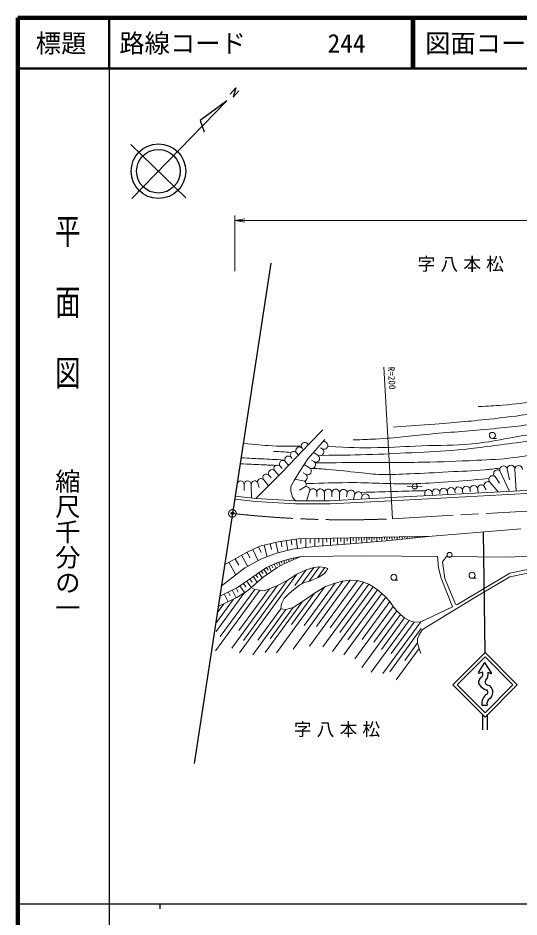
# Model space of a CAD drawing. Units: millimetres, scale not verified. Extents: x 40000 to 680000, y 20000 to 380000.
# Drawn here: x 40000 to 138934, y 202409 to 380000 of the extents above; entities that cross this region are included whole.
import ezdxf
from ezdxf.enums import TextEntityAlignment as Align

# ---------------------------------------------------------------- set-up
doc = ezdxf.new("R2010")
doc.units = ezdxf.units.MM
doc.header["$LTSCALE"] = 1000
doc.header["$PDMODE"] = 32
doc.header["$PDSIZE"] = 500
doc.linetypes.add('CHAIN', pattern=[18.5, 12, -1.5, 3.5, -1.5])
for name, color, linetype, lineweight in [('M-BMK', 2, 'CHAIN', 13), ('M-BMK-HTXT', 7, 'Continuous', 13), ('M-BMK-OTRS', 5, 'Continuous', 25), ('M-BMK-SRVR', 3, 'Continuous', 25), ('M-STR-HTXT', 7, 'Continuous', 13), ('M-STR-STRC', 7, 'Continuous', 25), ('M-TTL', 2, 'Continuous', 140), ('M-TTL-BAND', 7, 'Continuous', 25), ('M-TTL-LINE', 7, 'Continuous', 50), ('M-WORK', 1, 'Continuous', 13)]:
    doc.layers.add(name, color=color, linetype=linetype, lineweight=lineweight)
doc.layers.add('M-OTRS', color=6, linetype='Continuous')
doc.layers.add('M-TTL-TXT', color=7, linetype='Continuous')
doc.styles.add('@ＭＳ ゴシック', font='')
doc.styles.add('ＭＳ ゴシック', font='')
doc.styles.get('@ＭＳ ゴシック').set_extended_font_data('@MS Gothic')
doc.styles.get('ＭＳ ゴシック').set_extended_font_data('MS Gothic')

# ---------------------------------------------------------------- blocks, each defined once
blk = doc.blocks.new('open_arrow')
at = {"color": 0, "linetype": 'Continuous', "lineweight": -2}
blk.add_lwpolyline([(7.5, 1.25), (0, 0), (7.5, -1.25)], dxfattribs=at)

msp = doc.modelspace()

# ---------------------------------------------------------------- linework, layer by layer
at = {"layer": 'M-BMK'}
msp.add_line((113957, 281078), (286076, 290817), dxfattribs=at)
msp.add_circle((82339, 282137), 750, dxfattribs=at)
msp.add_arc((104819, 480870), 200000, 263.54637, 272.61871, dxfattribs=at)
at = {"layer": 'M-BMK-OTRS'}
for p, q in [((89923, 331558), (82339, 282137)), ((82339, 282137), (74756, 232715))]:
    msp.add_line(p, q, dxfattribs=at)
at = {"layer": 'M-BMK-SRVR'}
for p, q in [((81867, 364983), (83024, 366177)), ((83024, 366177), (82483, 364379)), ((82483, 364379), (83638, 365584)), ((81228, 363649), (62479, 344313)), ((81228, 363649), (75955, 359759)), ((75955, 359759), (76752, 357485)), ((73143, 344477), (62315, 354977))]:
    msp.add_line(p, q, dxfattribs=at)
for radius in [5387, 4309]:
    msp.add_circle((67729, 349727), radius, dxfattribs=at)
at = {"layer": 'M-OTRS'}
msp.add_point((82339, 282137), dxfattribs=at)
at = {"layer": 'M-STR-HTXT'}
for p, q in [((82794, 330000), (82794, 341000)), ((82794, 340000), (315119, 340000)), ((113957, 281078), (112262, 311029))]:
    msp.add_line(p, q, dxfattribs=at)
at = {"layer": 'M-STR-STRC'}
for p, q in [((132227, 254632), (131937, 278453)), ((130962, 250699), (132171, 252686)), ((133496, 250654), (132171, 252686)), ((131067, 250574), (131731, 250835)), ((132823, 250785), (133388, 250529)), ((131602, 244250), (132656, 244250)), ((131727, 242404), (131727, 239404)), ((132727, 239404), (132727, 242404))]:
    msp.add_line(p, q, dxfattribs=at)
for points in [[(132227, 241904), (138591, 248268), (132227, 254632), (125863, 248268)], [(132227, 242752), (137742, 248268), (132227, 253783), (126711, 248268)]]:
    msp.add_lwpolyline(points, close=True, dxfattribs=at)
for centre, radius, start, end in [((131035, 250654), 86.3, 148.67131, 291.44939), ((130786, 250488), 1007, 309.64419, 20.13773), ((130786, 250488), 2059, 320.48023, 8.29105), ((133423, 250607), 86.3, 245.55604, 33.11134), ((131641, 248797), 719, 161.91192, 220.56779), ((132391, 248552), 1508, 129.64419, 161.91192), ((132818, 248812), 575, 140.48023, 249.58059), ((133250, 249713), 2562, 212.70621, 253.97952), ((132468, 246973), 288, 21.6294, 74.84784), ((133360, 250269), 2130, 249.58059, 254.84784), ((132129, 246839), 652, 330.80549, 21.6294), ((132468, 246973), 1285, 21.6294, 74.84784), ((132129, 246839), 1649, 308.15279, 21.6294), ((133755, 244572), 2178, 122.04963, 188.49383), ((132447, 246661), 288, 302.04963, 330.80549), ((133755, 244572), 1145, 122.04963, 196.31331)]:
    msp.add_arc(centre, radius, start, end, dxfattribs=at)
at = {"layer": 'M-TTL'}
for p, q in [((40000, 380000), (40000, 20000)), ((680000, 380000), (40000, 380000))]:
    msp.add_line(p, q, dxfattribs=at)
at = {"layer": 'M-TTL-BAND'}
for p, q in [((58000, 370000), (58000, 20000)), ((40000, 205000), (579000, 205000)), ((68000, 205000), (68000, 204000))]:
    msp.add_line(p, q, dxfattribs=at)
at = {"layer": 'M-TTL-LINE'}
for p, q in [((58000, 380000), (58000, 370000)), ((117750, 380000), (117750, 370000)), ((118250, 380000), (118250, 370000)), ((40000, 370000), (680000, 370000))]:
    msp.add_line(p, q, dxfattribs=at)
at = {"layer": 'M-WORK'}
for p, q in [((97513, 295890), (100210, 298634)), ((97251, 292942), (100597, 296726)), ((133682, 296947), (134482, 296947)), ((92212, 290378), (97513, 295890)), ((96084, 295003), (96210, 294851)), ((97164, 295894), (97327, 295697)), ((100035, 294910), (99719, 295114)), ((100849, 296170), (100376, 296476)), ((93925, 293221), (94116, 292990)), ((95005, 294112), (95368, 293659)), ((99221, 293650), (98354, 294190)), ((91765, 291439), (92156, 291000)), ((92845, 292330), (93427, 291641)), ((95781, 290659), (97251, 292942)), ((97592, 291131), (96495, 291768)), ((98406, 292390), (97984, 292663)), ((86988, 285073), (92212, 290378)), ((89606, 289656), (89987, 289210)), ((90686, 290547), (91501, 289655)), ((94562, 288658), (95781, 290659)), ((96778, 289871), (96288, 290119)), ((135151, 290554), (137057, 286483)), ((136595, 290961), (137056, 288767)), ((138094, 290891), (138359, 286551)), ((84647, 287851), (84653, 286634)), ((86047, 287863), (86133, 285170)), ((87286, 288314), (87645, 287249)), ((88526, 288765), (89442, 287565)), ((93874, 287470), (94562, 288658)), ((96544, 288511), (94691, 288870)), ((165666, 287993), (113685, 285249)), ((133235, 288246), (134835, 286365)), ((134193, 289400), (135077, 288128)), ((93858, 286516), (93874, 287470)), ((94233, 285312), (93858, 286516)), ((96795, 287444), (95602, 286697)), ((97623, 286682), (96952, 284620)), ((98996, 286250), (98980, 285500)), ((100496, 286219), (100496, 284608)), ((101995, 286187), (101980, 285437)), ((103495, 286156), (103476, 284704)), ((104995, 286125), (104884, 285383)), ((165699, 287394), (113717, 284650)), ((118338, 287479), (116838, 287499)), ((118338, 287479), (119837, 287529)), ((120314, 286036), (120353, 285601)), ((121809, 286168), (121852, 285680)), ((123303, 286300), (123329, 285998)), ((124797, 286431), (124849, 285838)), ((126291, 286563), (126322, 286209)), ((127785, 286695), (127847, 285997)), ((129279, 286827), (129319, 286382)), ((130774, 286959), (130851, 286155)), ((132010, 287594), (132449, 286798)), ((86937, 284475), (82794, 284944)), ((86988, 285073), (82861, 285540)), ((94780, 284027), (86937, 284475)), ((94798, 284627), (86988, 285073)), ((94798, 284627), (94233, 285312)), ((101600, 284604), (94798, 284627)), ((113685, 285249), (101600, 284604)), ((113717, 284650), (101615, 284004)), ((106478, 285903), (106271, 284853)), ((107911, 285460), (107802, 285105)), ((101615, 284004), (94780, 284027)), ((121798, 277613), (139276, 279061)), ((95318, 277121), (91378, 276511)), ((94917, 277058), (95209, 275174)), ((105544, 277285), (95318, 277121)), ((95866, 277129), (95881, 276176)), ((96819, 277145), (96848, 275368)), ((97708, 277159), (97722, 276271)), ((98596, 277173), (98622, 275576)), ((99395, 277186), (99407, 276387)), ((100193, 277199), (100217, 275703)), ((100941, 277211), (100953, 276463)), ((101688, 277223), (101711, 275823)), ((102388, 277234), (102400, 276534)), ((103088, 277245), (103110, 275935)), ((103744, 277256), (103754, 276600)), ((104399, 277266), (104419, 276039)), ((105013, 277276), (105023, 276663)), ((121798, 277613), (105544, 277285)), ((105626, 277286), (105650, 276137)), ((106201, 277298), (106213, 276724)), ((106775, 277310), (106797, 276233)), ((107314, 277320), (107325, 276782)), ((107852, 277331), (107873, 276332)), ((108352, 277341), (108362, 276842)), ((108852, 277352), (108871, 276423)), ((109352, 277362), (109361, 276898)), ((109852, 277372), (109869, 276515)), ((110352, 277382), (110361, 276954)), ((110852, 277392), (110868, 276607)), ((111352, 277402), (111360, 277010)), ((111852, 277412), (111866, 276699)), ((112352, 277422), (112359, 277066)), ((112851, 277432), (112864, 276791)), ((113308, 276792), (121798, 277613)), ((113351, 277442), (113358, 277122)), ((113851, 277453), (113863, 276883)), ((114351, 277463), (114357, 277178)), ((114851, 277473), (114861, 276975)), ((115351, 277483), (115356, 277234)), ((115851, 277493), (115859, 277067)), ((116351, 277503), (116355, 277290)), ((116851, 277513), (116858, 277158)), ((117350, 277523), (117354, 277346)), ((117850, 277533), (117856, 277250)), ((118350, 277543), (118353, 277402)), ((118850, 277554), (118854, 277342)), ((119350, 277564), (119352, 277458)), ((119850, 277574), (119853, 277434)), ((120350, 277584), (120351, 277514)), ((87743, 275643), (85092, 274400)), ((87470, 275515), (87986, 274415)), ((91378, 276511), (87743, 275643)), ((88632, 275855), (89175, 273578)), ((89770, 276127), (90042, 274988)), ((90909, 276399), (91398, 274352)), ((91941, 276598), (92102, 275558)), ((92981, 276759), (93281, 274823)), ((93949, 276909), (94099, 275941)), ((94216, 275057), (98578, 275573)), ((98578, 275573), (106506, 276206)), ((106506, 276206), (113308, 276792)), ((85092, 274400), (80782, 271992)), ((84135, 273865), (85358, 271675)), ((85235, 274467), (85768, 273331)), ((86371, 274999), (87402, 272800)), ((88094, 273180), (91026, 274259)), ((91026, 274259), (94216, 275057)), ((95839, 273625), (92477, 272187)), ((93665, 273188), (95839, 273625)), ((95839, 273625), (108538, 273732)), ((108538, 273732), (122833, 273617)), ((122833, 273617), (123065, 271410)), ((123841, 272542), (124623, 273605)), ((124623, 273605), (136885, 273484)), ((136885, 273484), (142057, 273730)), ((81655, 272480), (83041, 270000)), ((82895, 273173), (83588, 271933)), ((84811, 271374), (88094, 273180)), ((89100, 271483), (91320, 272453)), ((90084, 271913), (90308, 271400)), ((90597, 272137), (90960, 271304)), ((91055, 272337), (91237, 271921)), ((92477, 272187), (91085, 271389)), ((91320, 272453), (93665, 273188)), ((91521, 272516), (91754, 271772)), ((91998, 272665), (92115, 272294)), ((92475, 272815), (92649, 272260)), ((92953, 272964), (93039, 272687)), ((93430, 273114), (93573, 272656)), ((93913, 273237), (93961, 273002)), ((94404, 273336), (94464, 273037)), ((94894, 273435), (94924, 273285)), ((124301, 269310), (123841, 272542)), ((137123, 270307), (149061, 272754)), ((137136, 269599), (149167, 272156)), ((80130, 267741), (84811, 271374)), ((83346, 267512), (89100, 271483)), ((95066, 270124), (83715, 254571)), ((86991, 270028), (87377, 269468)), ((87551, 270414), (88236, 269421)), ((88047, 270757), (88390, 270260)), ((91085, 271389), (88396, 269560)), ((88544, 271100), (89220, 270120)), ((89034, 271438), (89372, 270948)), ((89572, 271689), (90019, 270664)), ((95066, 270124), (93158, 268894)), ((96900, 270989), (94658, 267916)), ((96900, 270989), (95066, 270124)), ((98412, 271469), (96013, 268182)), ((98412, 271469), (96900, 270989)), ((99538, 271583), (97493, 268782)), ((99538, 271583), (98412, 271469)), ((100622, 271458), (99145, 269435)), ((99402, 269540), (100434, 270218)), ((100622, 271458), (99538, 271583)), ((100434, 270218), (100945, 270812)), ((101174, 271281), (100622, 271458)), ((100945, 270812), (101174, 271281)), ((123065, 271410), (123581, 269322)), ((137123, 270307), (126670, 264087)), ((84503, 268310), (84962, 267644)), ((93158, 268894), (84510, 257043)), ((85169, 268770), (86040, 267507)), ((88396, 269560), (85363, 266917)), ((85800, 269206), (86235, 268574)), ((86431, 269641), (87204, 268521)), ((93158, 268894), (91230, 267872)), ((104145, 268779), (94338, 255341)), ((95681, 267998), (96452, 268425)), ((96452, 268425), (97880, 268915)), ((102623, 268373), (96498, 259979)), ((107022, 268852), (97583, 255918)), ((97880, 268915), (99402, 269540)), ((105605, 268936), (98941, 259805)), ((102623, 268373), (100737, 267695)), ((108242, 268581), (101637, 259530)), ((104145, 268779), (102623, 268373)), ((105605, 268936), (104145, 268779)), ((107022, 268852), (105605, 268936)), ((108242, 268581), (107022, 268852)), ((109253, 268154), (108242, 268581)), ((114212, 268918), (115012, 268918)), ((123581, 269322), (125770, 263709)), ((126388, 264197), (124301, 269310)), ((129666, 269317), (130466, 269317)), ((130548, 265729), (137136, 269599)), ((87748, 266955), (79017, 254991)), ((84756, 266519), (79132, 258812)), ((79835, 265820), (83346, 267512)), ((86737, 267112), (79936, 257792)), ((81522, 266633), (81901, 265847)), ((91230, 267872), (82204, 255505)), ((82308, 267012), (83067, 265437)), ((83096, 267391), (83475, 266604)), ((85363, 266917), (83220, 265510)), ((89635, 267216), (83631, 258989)), ((83837, 267851), (84756, 266519)), ((86737, 267112), (86040, 267507)), ((87748, 266955), (86737, 267112)), ((88749, 266934), (87748, 266955)), ((89635, 267216), (88749, 266934)), ((91230, 267872), (89635, 267216)), ((100540, 267578), (91070, 254602)), ((93523, 266340), (94378, 267070)), ((98568, 266403), (94036, 260192)), ((94378, 267070), (95681, 267998)), ((98568, 266403), (96160, 264756)), ((100737, 267695), (98568, 266403)), ((109253, 268154), (100225, 255784)), ((110994, 267049), (102113, 254879)), ((110129, 267643), (103524, 258592)), ((110129, 267643), (109253, 268154)), ((110994, 267049), (110129, 267643)), ((111817, 266340), (110994, 267049)), ((82527, 265178), (78994, 260337)), ((83220, 265510), (79515, 263735)), ((80736, 266254), (81494, 264683)), ((96160, 264756), (88796, 254665)), ((92043, 264287), (92564, 265298)), ((92564, 265298), (93523, 266340)), ((96160, 264756), (94315, 263546)), ((112651, 265579), (104343, 254194)), ((111817, 266340), (105137, 257186)), ((113433, 264714), (107970, 257228)), ((112651, 265579), (111817, 266340)), ((113433, 264714), (112651, 265579)), ((114100, 263776), (113433, 264714)), ((119869, 259179), (130548, 265729)), ((80627, 264267), (79323, 262481)), ((92887, 263129), (86361, 254187)), ((91876, 263296), (87343, 257085)), ((94315, 263546), (89783, 257335)), ((91876, 263296), (92043, 264287)), ((92887, 263129), (91876, 263296)), ((94315, 263546), (92887, 263129)), ((114100, 263776), (106536, 253411)), ((114788, 262890), (110256, 256679)), ((114788, 262890), (114100, 263776)), ((115504, 262139), (114788, 262890)), ((125770, 263709), (119552, 260736)), ((126670, 264087), (126388, 264197)), ((115504, 262139), (107889, 251704)), ((116331, 261493), (111798, 255282)), ((116331, 261493), (115504, 262139)), ((117228, 260986), (116331, 261493)), ((117228, 260986), (109754, 250745)), ((119552, 260736), (112068, 250481)), ((119621, 259387), (113403, 250867)), ((118242, 260666), (113710, 254455)), ((118242, 260666), (117228, 260986)), ((119552, 260736), (118242, 260666)), ((118910, 257355), (119234, 258157)), ((119234, 258157), (119869, 259179)), ((118858, 256541), (116356, 253113)), ((118858, 256541), (118910, 257355)), ((119192, 255447), (118858, 256541)), ((119192, 255447), (114659, 249236)), ((119557, 254451), (119192, 255447))]:
    msp.add_line(p, q, dxfattribs=at)
for centre, radius in [((133682, 297547), 600), ((118338, 287479), 500), ((125222, 273927), 500), ((114212, 269518), 600), ((129666, 269917), 600)]:
    msp.add_circle(centre, radius, dxfattribs=at)
for centre, radius, start, end in [((95545, 294558), 700, 39.53493, 219.53493), ((96624, 295449), 700, 39.53493, 219.53493), ((99628, 294280), 750, 237.12374, 57.12374), ((100442, 295540), 750, 237.12374, 57.12374), ((93385, 292775), 700, 39.53493, 219.53493), ((94465, 293667), 700, 39.53493, 219.53493), ((98814, 293020), 750, 237.12374, 57.12374), ((91226, 290993), 700, 39.53493, 219.53493), ((92305, 291884), 700, 39.53493, 219.53493), ((97999, 291761), 750, 237.12374, 57.12374), ((135873, 290757), 750, 15.74677, 195.74677), ((137344, 290926), 750, 357.31198, 177.31198), ((138843, 290855), 750, 357.31198, 177.31198), ((89066, 289211), 700, 39.53493, 219.53493), ((90146, 290102), 700, 39.53493, 219.53493), ((96371, 289241), 750, 283.35316, 57.12374), ((97185, 290501), 750, 237.12374, 57.12374), ((133714, 288823), 750, 50.29521, 230.29521), ((134672, 289977), 750, 50.29521, 230.29521), ((83947, 287846), 700, 0.46299, 180.46299), ((85347, 287857), 700, 0.46299, 180.46299), ((86747, 287868), 700, 39.53493, 180.46299), ((87986, 288320), 700, 39.53493, 180.46299), ((96171, 287861), 750, 326.26219, 60.1994), ((131521, 287025), 750, 49.32229, 185.04245), ((132756, 287669), 750, 50.29521, 185.75583), ((96873, 286698), 750, 358.8012, 95.94576), ((98246, 286266), 750, 358.8012, 146.26219), ((99746, 286234), 750, 358.8012, 178.8012), ((101246, 286203), 750, 358.8012, 178.8012), ((102745, 286172), 750, 358.8012, 178.8012), ((104245, 286140), 750, 358.8012, 178.8012), ((105737, 286014), 750, 351.5205, 171.5205), ((107195, 285682), 750, 342.81945, 162.81945), ((108628, 285239), 750, 342.81945, 162.81945), ((121061, 286102), 750, 5.04245, 185.04245), ((122556, 286234), 750, 5.04245, 185.04245), ((124050, 286366), 750, 5.04245, 185.04245), ((125544, 286497), 750, 5.04245, 185.04245), ((127038, 286629), 750, 5.04245, 185.04245), ((128532, 286761), 750, 5.04245, 185.04245), ((130027, 286893), 750, 5.04245, 185.04245)]:
    msp.add_arc(centre, radius, start, end, dxfattribs=at)
for points, knots in [([(130865, 303242), (133191, 303333), (133826, 303373), (135720, 303523), (138437, 303738), (139952, 303950), (142651, 304332), (146556, 304886), (148730, 305295), (152607, 306021), (155895, 306637), (156957, 306853), (161005, 307706)], [0, 0, 0, 0, 1, 1, 1, 2, 2, 2, 3, 3, 3, 4, 4, 4, 4]), ([(114118, 299196), (118094, 299463), (119115, 299540), (122316, 299794), (126869, 300155), (129422, 300344), (133961, 300849), (137403, 301232), (139326, 301498), (142756, 301975), (146223, 302457), (148180, 302642), (151622, 303277), (154205, 303753), (155605, 304241), (158166, 304825), (159585, 305148), (160035, 305251), (161803, 305640)], [0, 0, 0, 0, 1, 1, 1, 2, 2, 2, 3, 3, 3, 4, 4, 4, 5, 5, 5, 6, 6, 6, 6]), ([(106181, 296658), (108308, 296707), (108883, 296744), (110613, 296834), (114830, 297053), (117172, 297452), (121379, 297819), (126270, 298246), (129019, 298383), (133904, 298875), (138186, 299306), (140584, 299570), (144845, 300176), (147827, 300600), (149488, 300905), (152444, 301478), (154856, 301945), (156193, 302287), (158566, 302921), (159644, 303208), (159997, 303300), (161317, 303685)], [0, 0, 0, 0, 1, 1, 1, 2, 2, 2, 3, 3, 3, 4, 4, 4, 5, 5, 5, 6, 6, 6, 7, 7, 7, 7]), ([(101161, 295326), (105861, 295140), (107151, 295077), (110992, 295128), (114402, 295173), (116309, 295345), (119717, 295480), (123619, 295634), (125821, 295487), (129708, 295867), (132213, 296111), (133593, 296442), (136076, 296852), (138390, 297233), (139677, 297500), (141987, 297907), (144129, 298285), (145338, 298451), (147475, 298857), (151041, 299535), (153031, 299957), (156587, 300687), (157962, 300969), (158722, 301183), (160105, 301425), (160628, 301517), (160799, 301549), (161445, 301647)], [0, 0, 0, 0, 1, 1, 1, 2, 2, 2, 3, 3, 3, 4, 4, 4, 5, 5, 5, 6, 6, 6, 7, 7, 7, 8, 8, 8, 9, 9, 9, 9]), ([(99932, 293595), (104234, 293632), (105354, 293642), (108828, 293747), (112320, 293852), (114275, 293954), (117764, 294134), (121353, 294319), (123369, 294363), (126946, 294697), (131440, 295117), (133938, 295539), (138416, 296104), (142128, 296572), (144210, 296811), (147915, 297335), (150780, 297741), (152382, 297993), (155232, 298496), (157085, 298824), (158086, 299207), (159947, 299482), (160730, 299597), (160998, 299641), (161957, 299739)], [0, 0, 0, 0, 1, 1, 1, 2, 2, 2, 3, 3, 3, 4, 4, 4, 5, 5, 5, 6, 6, 6, 7, 7, 7, 8, 8, 8, 8]), ([(98669, 292098), (103378, 292164), (104570, 292178), (108353, 292208), (112847, 292243), (115365, 292159), (119857, 292243), (124051, 292321), (126399, 292413), (130588, 292630), (133463, 292779), (135084, 292799), (137941, 293158), (140032, 293421), (141179, 293730), (143253, 294108), (146470, 294692), (148276, 294999), (151486, 295620), (153536, 296017), (154678, 296274), (156728, 296676), (158727, 297067), (159360, 297186), (161850, 297653)], [0, 0, 0, 0, 1, 1, 1, 2, 2, 2, 3, 3, 3, 4, 4, 4, 5, 5, 5, 6, 6, 6, 7, 7, 7, 8, 8, 8, 8]), ([(84469, 296017), (87204, 295690), (87983, 295595), (90247, 295486), (92462, 295379), (93230, 295393), (95924, 295451)], [0, 0, 0, 0, 1, 1, 1, 2, 2, 2, 2]), ([(84026, 293133), (85941, 293025), (86424, 292998), (87960, 292917), (89808, 292820), (90388, 292793), (92691, 292683)], [0, 0, 0, 0, 1, 1, 1, 2, 2, 2, 2]), ([(83841, 291924), (85877, 291849), (86395, 291833), (88031, 291756), (89151, 291704), (89505, 291687), (90899, 291612)], [0, 0, 0, 0, 1, 1, 1, 2, 2, 2, 2]), ([(98135, 291023), (99584, 290951), (99968, 290921), (101141, 290836), (103579, 290658), (104933, 290427), (107368, 290202), (109112, 290041), (110085, 289868), (111836, 289815), (114007, 289750), (115224, 289875), (117395, 289956), (120351, 290067), (122005, 290184), (124959, 290343), (127818, 290498), (129427, 290490), (132276, 290765), (133419, 290876), (133798, 290907), (135197, 291082)], [0, 0, 0, 0, 1, 1, 1, 2, 2, 2, 3, 3, 3, 4, 4, 4, 5, 5, 5, 6, 6, 6, 7, 7, 7, 7]), ([(96903, 288024), (100873, 288167), (101929, 288185), (105152, 288215), (110017, 288259), (112742, 287898), (117606, 288004), (120474, 288066), (122078, 288185), (124941, 288373), (128093, 288580), (129116, 288682), (132999, 289050)], [0, 0, 0, 0, 1, 1, 1, 2, 2, 2, 3, 3, 3, 4, 4, 4, 4]), ([(107654, 286275), (110853, 286377), (111660, 286403), (114228, 286473), (116689, 286540), (117462, 286558), (120527, 286628)], [0, 0, 0, 0, 1, 1, 1, 2, 2, 2, 2])]:
    msp.add_open_spline(points, degree=3, knots=knots, dxfattribs=at)
msp.add_open_spline([(90458, 294395), (92230, 294293), (92230, 294293), (94001, 294191)], degree=3, dxfattribs=at)

# ---------------------------------------------------------------- block references
at = {"layer": 'M-STR-HTXT', "xscale": 267, "yscale": 267}
msp.add_blockref('open_arrow', (82794, 340000), dxfattribs=at)

# ---------------------------------------------------------------- texts
at = {"layer": 'M-BMK-HTXT', "char_height": 2566, "attachment_point": 5, "style": 'ＭＳ ゴシック'}
for insert in [(127932, 331270), (103500, 239353)]:
    msp.add_mtext('\\T1.29;字八本松', dxfattribs=dict(at, insert=insert))
at = {"layer": 'M-STR-HTXT', "style": 'ＭＳ ゴシック'}
msp.add_text('R=200', height=1320, rotation=273.238, dxfattribs=at).set_placement((113811, 308853), align=Align.MIDDLE_CENTER)
at = {"layer": 'M-TTL-BAND', "style": '@ＭＳ ゴシック', "width": 1.4}
msp.add_text('平  面  図', height=3666, rotation=270, dxfattribs=at).set_placement((49777, 306475), align=Align.MIDDLE_RIGHT)
at = {"layer": 'M-TTL-BAND', "style": '@ＭＳ ゴシック'}
msp.add_text('縮尺千分の一', height=3666, rotation=270, dxfattribs=at).set_placement((49777, 261030), align=Align.MIDDLE_RIGHT)
at = {"layer": 'M-TTL-TXT', "style": 'ＭＳ ゴシック'}
msp.add_text('標題', height=3666, dxfattribs=at).set_placement((48500, 375000), align=Align.MIDDLE_CENTER)
for s, p in [('路線コード', (60000, 375000)), ('244', (101142, 375000)), ('図面コード', (120380, 375000))]:
    msp.add_text(s, height=3666, dxfattribs=at).set_placement(p, align=Align.MIDDLE_LEFT)

doc.saveas('drawing.dxf')
